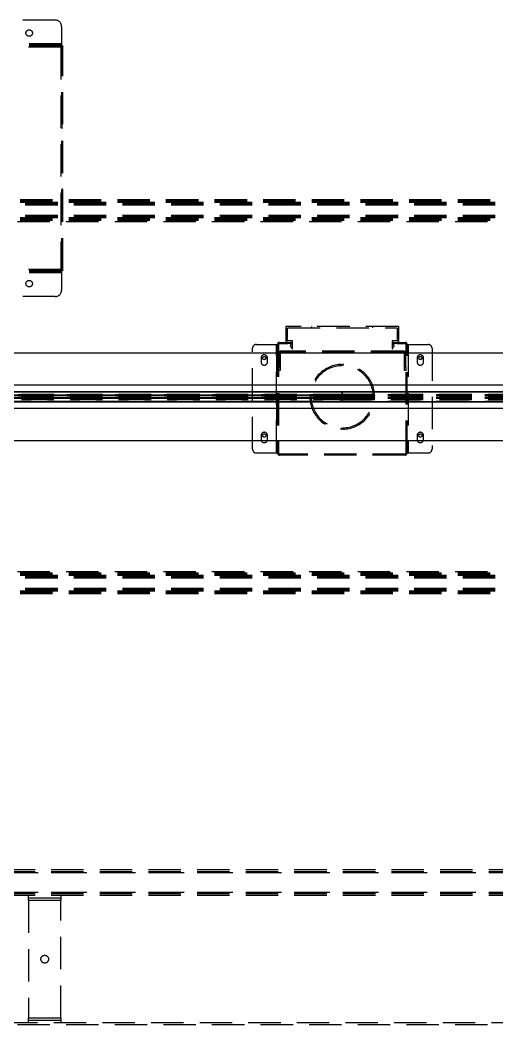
# Model space of a CAD drawing. Header units: millimetres. Extents: x -429 to 4678, y -337 to 3841.
# Drawn here: x 652 to 1019, y 349 to 1125 of the extents above; entities that cross this region are included whole.
import ezdxf

# ---------------------------------------------------------------- set-up
doc = ezdxf.new("R2010")
doc.units = ezdxf.units.MM
doc.header["$LTSCALE"] = 100
doc.linetypes.add('HIDDEN', pattern=[0.375, 0.25, -0.125])

msp = doc.modelspace()

# ---------------------------------------------------------------- linework, layer by layer
at = {"color": 7, "linetype": 'HIDDEN', "lineweight": -3}
for p, q in [((678.5, 1124.7), (165.5, 1124.7)), ((683.5, 1119.7), (683.5, 1106.3)), ((683.5, 1106.3), (160.5, 1106.3)), ((683.5, 1106.3), (160.5, 1106.3)), ((683.5, 1105.5), (160.5, 1105.5)), ((683.5, 1104.7), (160.5, 1104.7)), ((682.9, 1103.9), (633, 1103.9)), ((682.9, 1103.9), (633, 1103.9)), ((682.9, 1105.5), (682.9, 1104.7)), ((682.9, 1104.7), (682.9, 1103.9)), ((682.9, 1103.9), (682.9, 932.1)), ((682.9, 1103.9), (682.9, 932.1)), ((683.5, 1106.3), (683.5, 1104.7)), ((684.5, 1104.5), (683.7, 1104.5)), ((683.7, 931.5), (683.7, 1104.5)), ((684.5, 931.5), (684.5, 1104.5)), ((683.7, 1042.98), (684.5, 1042.98)), ((683.7, 1041.48), (684.5, 1041.48)), ((683.7, 1019), (684.5, 1019)), ((683.7, 1017), (684.5, 1017)), ((683.7, 994.52), (684.5, 994.52)), ((683.7, 993.02), (684.5, 993.02)), ((1651.5, 986), (148.5, 986)), ((1651.5, 985), (148.5, 985)), ((1655.5, 984), (144.5, 984)), ((1655.5, 983), (144.5, 983)), ((1655.5, 982), (144.5, 982)), ((1655.5, 982), (144.5, 982)), ((1655.5, 982), (144.5, 982)), ((1655.5, 982), (144.5, 982)), ((1651.5, 984), (148.5, 984)), ((1651.5, 984), (148.5, 984)), ((1655.5, 974), (144.5, 974)), ((1655.5, 974), (144.5, 974)), ((1655.5, 973), (144.5, 973)), ((1655.5, 972), (144.5, 972)), ((1651.5, 972), (148.5, 972)), ((1651.5, 972), (148.5, 972)), ((1651.5, 971), (148.5, 971)), ((1651.5, 970), (148.5, 970)), ((1649.5, 969), (150.5, 969)), ((1649.5, 969), (150.5, 969)), ((683.5, 931.3), (160.5, 931.3)), ((682.9, 932.1), (633, 932.1)), ((682.9, 932.1), (633, 932.1)), ((682.9, 932.1), (682.9, 931.3)), ((682.9, 931.3), (682.9, 930.5)), ((683.5, 931.3), (683.5, 929.7)), ((684.5, 931.5), (683.7, 931.5)), ((683.5, 930.5), (160.5, 930.5)), ((683.5, 929.7), (160.5, 929.7)), ((683.5, 929.7), (160.5, 929.7)), ((683.5, 929.7), (683.5, 916.3)), ((678.5, 911.3), (165.5, 911.3)), ((856.5, 888), (856.5, 877)), ((943.2, 888.3), (856.8, 888.3)), ((857.7, 877.5), (857.7, 886.8)), ((858, 887.1), (942, 887.1)), ((876.5, 887.1), (876.5, 888.3)), ((923.5, 887.1), (923.5, 888.3)), ((942.3, 886.8), (942.3, 877.5)), ((943.5, 877), (943.5, 888)), ((861.3, 877.2), (858, 877.2)), ((861.6, 871.2), (861.6, 876.9)), ((938.4, 877.2), (938.4, 871.2)), ((942, 877.2), (938.4, 877.2)), ((830.8, 793.6), (830.8, 871.4)), ((833.8, 874.4), (849.2, 874.4)), ((849.2, 874.4), (849.2, 790.6)), ((849.2, 874.4), (850.8, 874.4)), ((849.2, 790.6), (849.2, 874.4)), ((850, 874.4), (850, 790.6)), ((850.8, 874.4), (850.8, 790.6)), ((851.6, 876), (851.6, 875.2)), ((851.6, 876), (858, 876)), ((851.6, 875.2), (858, 875.2)), ((853, 869.2), (853, 868.2)), ((853, 868.2), (853, 869.2)), ((853, 869.2), (853, 868.2)), ((947, 869.2), (853, 869.2)), ((853, 868.2), (853, 869.2)), ((857.5, 876), (860.1, 876)), ((858, 875.2), (858, 876)), ((858, 876), (858, 875.2)), ((861, 875.2), (858, 875.2)), ((859.99, 873.17), (860.4, 872.53)), ((860.1, 876), (861, 876)), ((860.4, 875.7), (860.4, 874.36)), ((860.4, 872.53), (861.23, 871.1)), ((861, 876), (861, 875.2)), ((938.77, 871.1), (939.6, 872.53)), ((939, 875.2), (939, 876)), ((939, 876), (939.9, 876)), ((942, 875.2), (939, 875.2)), ((939.6, 874.36), (939.6, 875.7)), ((939.6, 872.53), (940.01, 873.17)), ((939.9, 876), (942.5, 876)), ((942, 876), (942, 875.2)), ((942, 876), (948.4, 876)), ((942, 875.2), (942, 876)), ((942, 875.2), (948.4, 875.2)), ((947, 868.2), (947, 869.2)), ((947, 869.2), (947, 868.2)), ((947, 868.2), (947, 869.2)), ((947, 869.2), (947, 868.2)), ((948.4, 875.2), (948.4, 876)), ((949.2, 874.4), (950.8, 874.4)), ((949.2, 790.6), (949.2, 874.4)), ((950, 790.6), (950, 874.4)), ((950.8, 874.4), (950.8, 790.6)), ((950.8, 874.4), (966.2, 874.4)), ((950.8, 874.4), (950.8, 790.6)), ((969.2, 871.4), (969.2, 793.6)), ((837.3, 863.9), (837.3, 860.9)), ((842.3, 860.9), (842.3, 863.9)), ((852, 867.2), (851, 867.2)), ((851, 867.2), (852, 867.2)), ((852, 867.2), (851, 867.2)), ((851, 867.2), (851, 857.2)), ((851, 867.2), (852, 867.2)), ((852, 867.2), (852, 857.2)), ((947, 868.2), (853, 868.2)), ((949, 867.2), (948, 867.2)), ((948, 867.2), (949, 867.2)), ((949, 867.2), (948, 867.2)), ((948, 857.2), (948, 867.2)), ((948, 867.2), (949, 867.2)), ((949, 857.2), (949, 867.2)), ((957.7, 863.9), (957.7, 860.9)), ((962.7, 860.9), (962.7, 863.9)), ((851, 857.2), (852, 857.2)), ((852, 857.2), (851, 857.2)), ((851, 854.2), (851, 857.2)), ((851, 857.2), (852, 857.2)), ((852, 857.2), (851, 857.2)), ((852, 854.2), (851, 854.2)), ((852, 857.2), (852, 854.2)), ((899.5, 857.99), (899.5, 858.99)), ((900.5, 857.99), (900.5, 858.99)), ((948, 857.2), (949, 857.2)), ((949, 857.2), (948, 857.2)), ((948, 857.2), (949, 857.2)), ((948, 854.2), (948, 857.2)), ((949, 857.2), (948, 857.2)), ((949, 854.2), (948, 854.2)), ((949, 857.2), (949, 854.2)), ((52.5, 837.79), (900, 837.79)), ((1747.5, 837.79), (52.5, 837.79)), ((1747.5, 837.76), (52.5, 837.76)), ((900, 837.79), (900, 838)), ((900, 837.79), (1747.5, 837.79)), ((900, 834.92), (900, 837.79)), ((52.5, 836), (900, 836)), ((900, 835.45), (52.5, 835.45)), ((900, 835.45), (52.5, 835.45)), ((900, 835.45), (52.5, 835.45)), ((52.5, 835.44), (900, 835.44)), ((52.5, 835.44), (900, 835.44)), ((52.5, 835.44), (900, 835.44)), ((52.5, 835.25), (900, 835.25)), ((52.5, 835.25), (900, 835.25)), ((52.5, 835.25), (900, 835.25)), ((1747.5, 835.25), (52.5, 835.25)), ((1747.5, 835.25), (52.5, 835.25)), ((1747.5, 835.25), (52.5, 835.25)), ((52.5, 834.96), (900, 834.96)), ((52.5, 834.92), (900, 834.92)), ((1747.5, 834.92), (52.5, 834.92)), ((52.5, 834.75), (900, 834.75)), ((52.5, 834.75), (900, 834.75)), ((1747.5, 834.75), (52.5, 834.75)), ((1747.5, 834.75), (52.5, 834.75)), ((52.5, 834.6), (900, 834.6)), ((52.5, 834.56), (900, 834.56)), ((52.5, 834.56), (900, 834.56)), ((52.5, 834.55), (900, 834.55)), ((52.5, 834.55), (900, 834.55)), ((900, 833.45), (52.5, 833.45)), ((900, 833.45), (52.5, 833.45)), ((52.5, 833.43), (900, 833.43)), ((52.5, 833.43), (900, 833.43)), ((52.5, 833.4), (900, 833.4)), ((52.5, 833.25), (900, 833.25)), ((52.5, 833.25), (900, 833.25)), ((1747.5, 833.25), (52.5, 833.25)), ((1747.5, 833.25), (52.5, 833.25)), ((52.5, 833.08), (900, 833.08)), ((1747.5, 833.08), (52.5, 833.08)), ((52.5, 833.04), (900, 833.04)), ((52.5, 832.75), (900, 832.75)), ((52.5, 832.75), (900, 832.75)), ((52.5, 832.75), (900, 832.75)), ((1747.5, 832.75), (52.5, 832.75)), ((1747.5, 832.75), (52.5, 832.75)), ((1747.5, 832.75), (52.5, 832.75)), ((52.5, 832.57), (900, 832.57)), ((52.5, 832.57), (900, 832.57)), ((52.5, 832.56), (900, 832.56)), ((52.5, 832.55), (900, 832.55)), ((52.5, 832.55), (900, 832.55)), ((52.5, 832.55), (900, 832.55)), ((52.5, 832), (900, 832)), ((1747.5, 830.24), (52.5, 830.24)), ((52.5, 830.21), (900, 830.21)), ((1747.5, 830.21), (52.5, 830.21)), ((876.01, 834.5), (875.01, 834.5)), ((876.01, 833.5), (875.01, 833.5)), ((900, 836), (1747.5, 836)), ((900, 832), (900, 836)), ((900, 835.25), (900, 835.45)), ((900, 835.25), (900, 835.45)), ((900, 835.25), (900, 835.45)), ((1747.5, 835.45), (900, 835.45)), ((1747.5, 835.45), (900, 835.45)), ((1747.5, 835.45), (900, 835.45)), ((900, 835.44), (1747.5, 835.44)), ((900, 834.56), (900, 835.44)), ((900, 835.44), (1747.5, 835.44)), ((900, 834.56), (900, 835.44)), ((900, 835.44), (1747.5, 835.44)), ((900, 834.96), (900, 835.44)), ((900, 835.25), (900, 834.6)), ((900, 835.25), (1747.5, 835.25)), ((900, 835.25), (1747.5, 835.25)), ((900, 835.25), (900, 834.75)), ((900, 835.25), (1747.5, 835.25)), ((900, 835.25), (900, 834.75)), ((900, 833.04), (900, 834.96)), ((900, 834.96), (1747.5, 834.96)), ((900, 834.6), (900, 834.92)), ((900, 834.92), (1747.5, 834.92)), ((900, 834.75), (900, 834.55)), ((900, 834.75), (1747.5, 834.75)), ((900, 834.75), (900, 834.55)), ((900, 834.75), (1747.5, 834.75)), ((900, 834.6), (1747.5, 834.6)), ((900, 834.56), (1747.5, 834.56)), ((900, 834.56), (1747.5, 834.56)), ((900, 834.55), (1747.5, 834.55)), ((900, 834.55), (1747.5, 834.55)), ((900, 833.25), (900, 833.45)), ((900, 833.25), (900, 833.45)), ((1747.5, 833.45), (900, 833.45)), ((1747.5, 833.45), (900, 833.45)), ((900, 832.57), (900, 833.43)), ((900, 833.43), (1747.5, 833.43)), ((900, 832.57), (900, 833.43)), ((900, 833.43), (1747.5, 833.43)), ((900, 833.08), (900, 833.4)), ((900, 833.4), (1747.5, 833.4)), ((900, 833.4), (900, 832.75)), ((900, 833.25), (1747.5, 833.25)), ((900, 833.25), (900, 832.75)), ((900, 833.25), (1747.5, 833.25)), ((900, 833.25), (900, 832.75)), ((900, 833.08), (1747.5, 833.08)), ((900, 830.21), (900, 833.08)), ((900, 832.56), (900, 833.04)), ((900, 833.04), (1747.5, 833.04)), ((900, 832.75), (1747.5, 832.75)), ((900, 832.75), (900, 832.55)), ((900, 832.75), (900, 832.55)), ((900, 832.75), (1747.5, 832.75)), ((900, 832.75), (900, 832.55)), ((900, 832.75), (1747.5, 832.75)), ((900, 832.57), (1747.5, 832.57)), ((900, 832.57), (1747.5, 832.57)), ((900, 832.56), (1747.5, 832.56)), ((900, 832.55), (1747.5, 832.55)), ((900, 832.55), (1747.5, 832.55)), ((900, 832.55), (1747.5, 832.55)), ((900, 832), (1747.5, 832)), ((900, 830), (900, 830.21)), ((900, 830.21), (1747.5, 830.21)), ((925, 834.5), (923.99, 834.5)), ((925, 833.5), (923.99, 833.5)), ((899.5, 809.01), (899.5, 810.01)), ((900.5, 809.01), (900.5, 810.01)), ((837.3, 804.1), (837.3, 801.1)), ((842.3, 801.1), (842.3, 804.1)), ((957.7, 804.1), (957.7, 801.1)), ((962.7, 801.1), (962.7, 804.1)), ((849.2, 790.6), (833.8, 790.6)), ((850.8, 790.6), (849.2, 790.6)), ((851.6, 789.8), (851.6, 789)), ((948.4, 789.8), (851.6, 789.8)), ((948.4, 789), (851.6, 789)), ((948.4, 789), (948.4, 789.8)), ((950.8, 790.6), (949.2, 790.6)), ((966.2, 790.6), (950.8, 790.6)), ((1651.5, 698), (148.5, 698)), ((1649.5, 699), (150.5, 699)), ((1649.5, 699), (150.5, 699)), ((1655.5, 696), (144.5, 696)), ((1655.5, 695), (144.5, 695)), ((1655.5, 694), (144.5, 694)), ((1655.5, 694), (144.5, 694)), ((1651.5, 697), (148.5, 697)), ((1651.5, 696), (148.5, 696)), ((1651.5, 696), (148.5, 696)), ((1655.5, 686), (144.5, 686)), ((1655.5, 686), (144.5, 686)), ((1655.5, 686), (144.5, 686)), ((1655.5, 686), (144.5, 686)), ((1655.5, 685), (144.5, 685)), ((1655.5, 684), (144.5, 684)), ((1651.5, 684), (148.5, 684)), ((1651.5, 684), (148.5, 684)), ((1651.5, 683), (148.5, 683)), ((1651.5, 682), (148.5, 682)), ((78, 466.75), (1722, 466.75)), ((78, 466.75), (1722, 466.75)), ((113, 469.25), (1687, 469.25)), ((113, 467.75), (1687, 467.75)), ((113, 466.75), (1687, 466.75)), ((113, 466.75), (1687, 466.75)), ((78, 451.75), (1722, 451.75)), ((78, 451.75), (1722, 451.75)), ((113, 451.75), (1687, 451.75)), ((113, 451.75), (1687, 451.75)), ((113, 450.75), (1687, 450.75)), ((113, 449.25), (1040, 449.25)), ((658, 445.25), (658, 449.25)), ((658, 447.25), (683, 447.25)), ((683, 445.25), (658, 445.25)), ((658, 445.25), (658, 354.75)), ((683, 445.25), (658, 445.25)), ((683, 449.25), (683, 445.25)), ((683, 354.75), (683, 445.25)), ((1040, 350.75), (113, 350.75)), ((1687, 349.25), (113, 349.25)), ((658, 354.75), (683, 354.75)), ((658, 350.75), (658, 354.75)), ((658, 354.75), (683, 354.75)), ((683, 352.75), (658, 352.75)), ((683, 354.75), (683, 350.75))]:
    msp.add_line(p, q, dxfattribs=at)
at = {"color": 7, "linetype": 'Continuous', "lineweight": -3}
for p, q in [((50, 868), (1750, 868)), ((1747.5, 843), (52.5, 843)), ((52.5, 838), (900, 838)), ((52.5, 837.76), (900, 837.76)), ((900, 838), (900, 837.76)), ((900, 838), (1747.5, 838)), ((900, 837.76), (900, 830.24)), ((900, 837.76), (1747.5, 837.76)), ((52.5, 830.24), (900, 830.24)), ((52.5, 830), (900, 830)), ((900, 830.24), (1747.5, 830.24)), ((900, 830.24), (900, 830)), ((900, 830), (1747.5, 830)), ((1747.5, 825), (52.5, 825)), ((1750, 800), (50, 800))]:
    msp.add_line(p, q, dxfattribs=at)
at = {"color": 7, "linetype": 'HIDDEN', "lineweight": -3}
for centre, radius in [((658.5, 1114.7), 2.5), ((658.5, 921.3), 2.5), ((839.8, 863.9), 1.25), ((960.2, 863.9), 1.25), ((839.8, 804.1), 1.25), ((960.2, 804.1), 1.25), ((670.5, 400), 3)]:
    msp.add_circle(centre, radius, dxfattribs=at)
for centre, radius, start, end in [((678.5, 1119.7), 5, 0, 90), ((678.5, 916.3), 5, 270, 0), ((856.8, 888), 0.3, 90, 180), ((858, 886.8), 0.3, 90, 180), ((942, 886.8), 0.3, 0, 90), ((943.2, 888), 0.3, 0, 90), ((857.5, 877), 1, 180, 270), ((858, 877.5), 0.3, 180, 270), ((861.3, 876.9), 0.3, 0, 90), ((942, 877.5), 0.3, 270, 0), ((942.5, 877), 1, 270, 0), ((833.8, 871.4), 3, 90, 180), ((851.6, 874.4), 1.6, 90, 180), ((851.6, 874.4), 0.8, 90, 180), ((853, 867.2), 2, 90, 180), ((860.66, 873.6), 0.8, 108.96557, 212.87479), ((860.1, 875.7), 0.3, 0, 90), ((861.4, 871.2), 0.2, 210, 0), ((938.6, 871.2), 0.2, 180, 330), ((939.9, 875.7), 0.3, 90, 180), ((939.34, 873.6), 0.8, 327.12521, 71.03443), ((947, 867.2), 2, 0, 90), ((948.4, 874.4), 1.6, 0, 90), ((948.4, 874.4), 0.8, 0, 90), ((966.2, 871.4), 3, 0, 90), ((839.8, 863.9), 2.5, 0, 180), ((839.8, 860.9), 2.5, 180, 0), ((853, 867.2), 1, 90, 180), ((947, 867.2), 1, 0, 90), ((960.2, 863.9), 2.5, 0, 180), ((960.2, 860.9), 2.5, 180, 0), ((900, 834), 25, 91.14599, 178.85401), ((900, 834), 24, 91.19375, 178.80625), ((900, 834), 25, 1.14599, 88.85401), ((900, 834), 24, 1.19375, 88.80625), ((900, 834), 25, 181.14599, 268.85401), ((900, 834), 24, 181.19375, 268.80625), ((900, 834), 24, 271.19375, 358.80625), ((900, 834), 25, 271.14599, 358.85401), ((839.8, 804.1), 2.5, 0, 180), ((960.2, 804.1), 2.5, 0, 180), ((839.8, 801.1), 2.5, 180, 0), ((960.2, 801.1), 2.5, 180, 0), ((833.8, 793.6), 3, 180, 270), ((966.2, 793.6), 3, 270, 0), ((851.6, 790.6), 1.6, 180, 270), ((851.6, 790.6), 0.8, 180, 270), ((948.4, 790.6), 1.6, 270, 0), ((948.4, 790.6), 0.8, 270, 0)]:
    msp.add_arc(centre, radius, start, end, dxfattribs=at)
for points in [[(684.5, 1104.5), (684.48, 1104.46), (684.44, 1104.37), (684.15, 1104.23), (683.73, 1104.1), (683.28, 1103.99), (683, 1103.92), (682.9, 1103.9)], [(682.9, 932.1), (683.09, 932.06), (683.46, 931.97), (683.94, 931.83), (684.31, 931.7), (684.48, 931.59), (684.49, 931.52), (684.5, 931.5)]]:
    msp.add_open_spline(points, degree=3, knots=[0, 0, 0, 0, 0.220743, 0.441506, 0.662269, 0.883032, 1, 1, 1, 1], dxfattribs=at)
for points in [[(683.7, 1104.5), (683.69, 1104.45), (683.66, 1104.35), (683.48, 1104.2), (683.21, 1104.05), (683.01, 1103.95), (682.9, 1103.9)], [(682.9, 932.1), (683.01, 932.05), (683.21, 931.95), (683.48, 931.8), (683.66, 931.65), (683.69, 931.55), (683.7, 931.5)]]:
    msp.add_open_spline(points, degree=3, dxfattribs=at)

doc.saveas('drawing.dxf')
